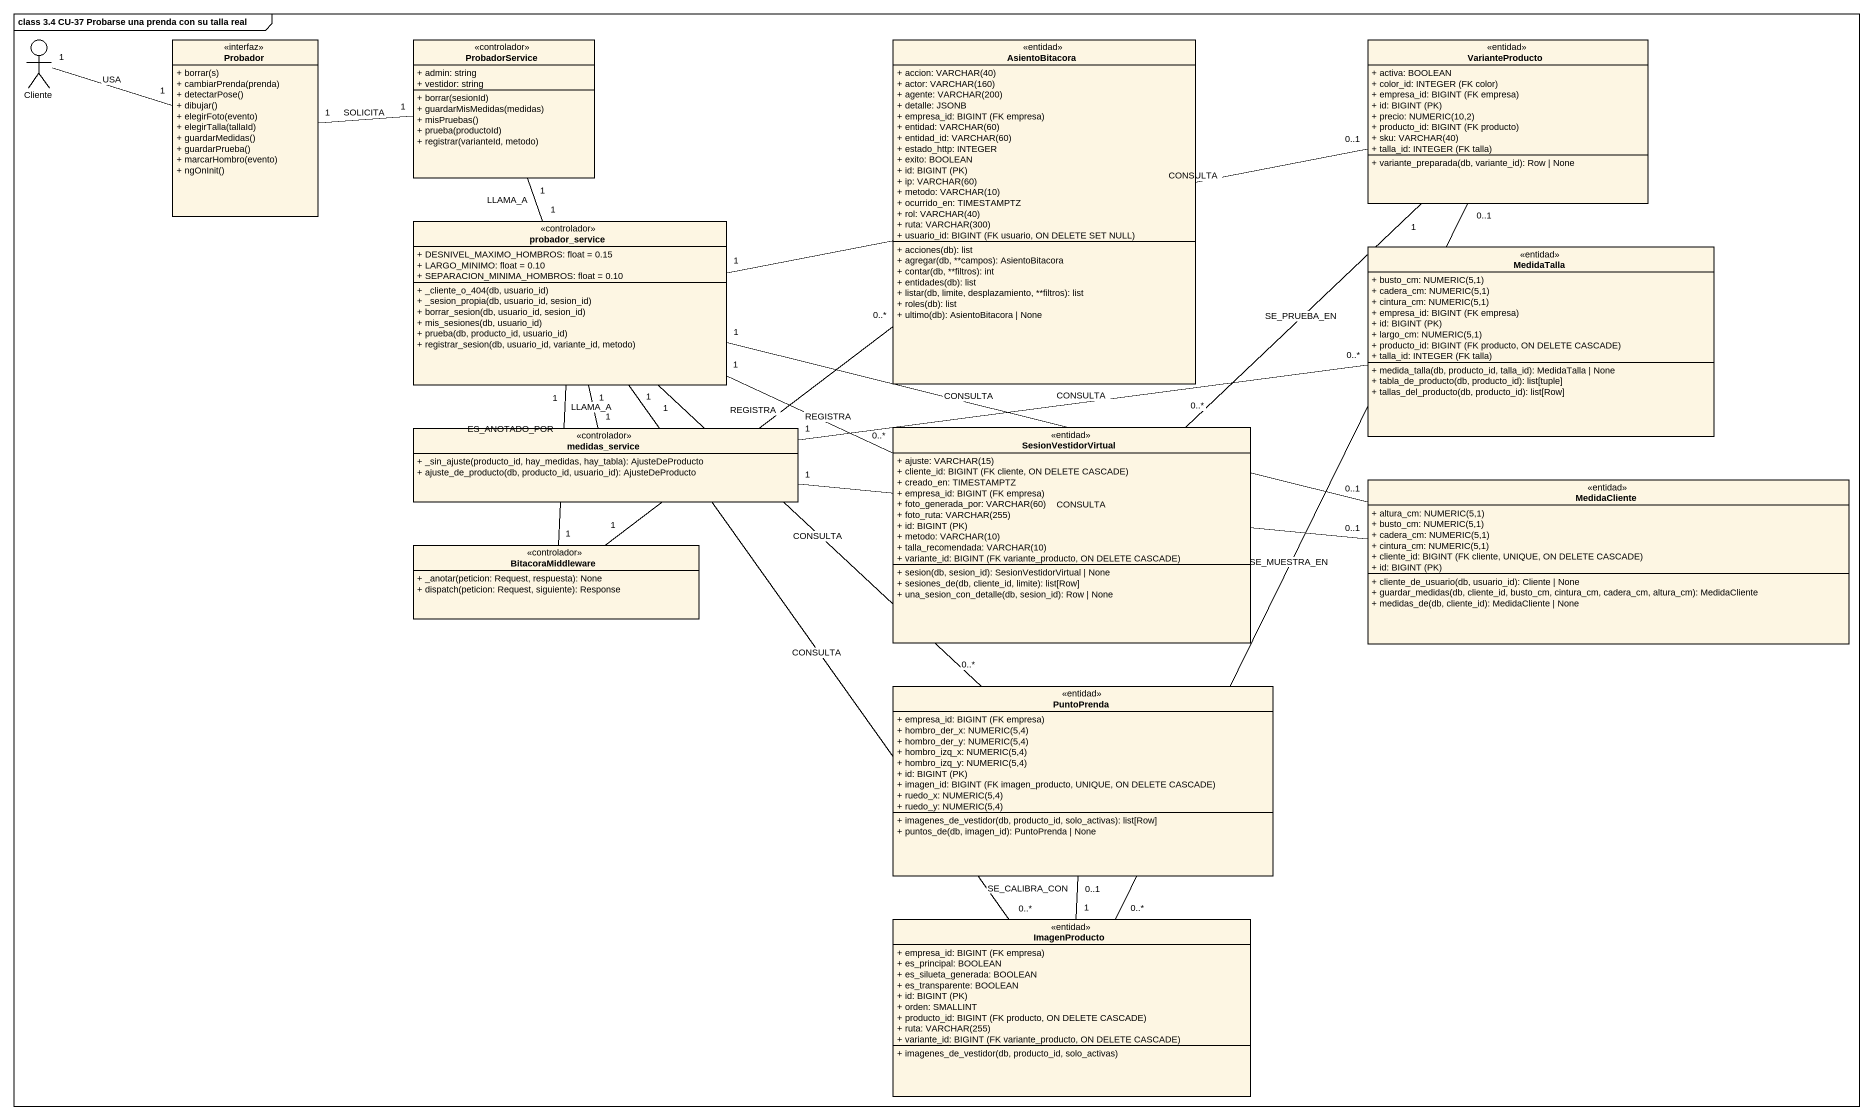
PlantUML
@startuml
mainframe class 3.4 CU-37 Probarse una prenda con su talla real
allowmixing
hide circle
hide empty members
skinparam classAttributeIconSize 0
actor Cliente
class Probador <<interfaz>> {
  + borrar(s)
  + cambiarPrenda(prenda)
  + detectarPose()
  + dibujar()
  + elegirFoto(evento)
  + elegirTalla(tallaId)
  + guardarMedidas()
  + guardarPrueba()
  + marcarHombro(evento)
  + ngOnInit()
}
class ProbadorService <<controlador>> {
  + admin: string
  + vestidor: string
  + borrar(sesionId)
  + guardarMisMedidas(medidas)
  + misPruebas()
  + prueba(productoId)
  + registrar(varianteId, metodo)
}
class AsientoBitacora <<entidad>> {
  {field} + accion: VARCHAR(40)
  {field} + actor: VARCHAR(160)
  {field} + agente: VARCHAR(200)
  + detalle: JSONB
  {field} + empresa_id: BIGINT (FK empresa)
  {field} + entidad: VARCHAR(60)
  {field} + entidad_id: VARCHAR(60)
  + estado_http: INTEGER
  + exito: BOOLEAN
  {field} + id: BIGINT (PK)
  {field} + ip: VARCHAR(60)
  {field} + metodo: VARCHAR(10)
  + ocurrido_en: TIMESTAMPTZ
  {field} + rol: VARCHAR(40)
  {field} + ruta: VARCHAR(300)
  {field} + usuario_id: BIGINT (FK usuario, ON DELETE SET NULL)
  + acciones(db): list
  + agregar(db, **campos): AsientoBitacora
  + contar(db, **filtros): int
  + entidades(db): list
  + listar(db, limite, desplazamiento, **filtros): list
  + roles(db): list
  + ultimo(db): AsientoBitacora | None
}
class VarianteProducto <<entidad>> {
  + activa: BOOLEAN
  {field} + color_id: INTEGER (FK color)
  {field} + empresa_id: BIGINT (FK empresa)
  {field} + id: BIGINT (PK)
  {field} + precio: NUMERIC(10,2)
  {field} + producto_id: BIGINT (FK producto)
  {field} + sku: VARCHAR(40)
  {field} + talla_id: INTEGER (FK talla)
  + variante_preparada(db, variante_id): Row | None
}
class probador_service <<controlador>> {
  + DESNIVEL_MAXIMO_HOMBROS: float = 0.15
  + LARGO_MINIMO: float = 0.10
  + SEPARACION_MINIMA_HOMBROS: float = 0.10
  + _cliente_o_404(db, usuario_id)
  + _sesion_propia(db, usuario_id, sesion_id)
  + borrar_sesion(db, usuario_id, sesion_id)
  + mis_sesiones(db, usuario_id)
  + prueba(db, producto_id, usuario_id)
  + registrar_sesion(db, usuario_id, variante_id, metodo)
}
class MedidaTalla <<entidad>> {
  {field} + busto_cm: NUMERIC(5,1)
  {field} + cadera_cm: NUMERIC(5,1)
  {field} + cintura_cm: NUMERIC(5,1)
  {field} + empresa_id: BIGINT (FK empresa)
  {field} + id: BIGINT (PK)
  {field} + largo_cm: NUMERIC(5,1)
  {field} + producto_id: BIGINT (FK producto, ON DELETE CASCADE)
  {field} + talla_id: INTEGER (FK talla)
  + medida_talla(db, producto_id, talla_id): MedidaTalla | None
  + tabla_de_producto(db, producto_id): list[tuple]
  + tallas_del_producto(db, producto_id): list[Row]
}
class medidas_service <<controlador>> {
  + _sin_ajuste(producto_id, hay_medidas, hay_tabla): AjusteDeProducto
  + ajuste_de_producto(db, producto_id, usuario_id): AjusteDeProducto
}
class SesionVestidorVirtual <<entidad>> {
  {field} + ajuste: VARCHAR(15)
  {field} + cliente_id: BIGINT (FK cliente, ON DELETE CASCADE)
  + creado_en: TIMESTAMPTZ
  {field} + empresa_id: BIGINT (FK empresa)
  {field} + foto_generada_por: VARCHAR(60)
  {field} + foto_ruta: VARCHAR(255)
  {field} + id: BIGINT (PK)
  {field} + metodo: VARCHAR(10)
  {field} + talla_recomendada: VARCHAR(10)
  {field} + variante_id: BIGINT (FK variante_producto, ON DELETE CASCADE)
  + sesion(db, sesion_id): SesionVestidorVirtual | None
  + sesiones_de(db, cliente_id, limite): list[Row]
  + una_sesion_con_detalle(db, sesion_id): Row | None
}
class MedidaCliente <<entidad>> {
  {field} + altura_cm: NUMERIC(5,1)
  {field} + busto_cm: NUMERIC(5,1)
  {field} + cadera_cm: NUMERIC(5,1)
  {field} + cintura_cm: NUMERIC(5,1)
  {field} + cliente_id: BIGINT (FK cliente, UNIQUE, ON DELETE CASCADE)
  {field} + id: BIGINT (PK)
  + cliente_de_usuario(db, usuario_id): Cliente | None
  + guardar_medidas(db, cliente_id, busto_cm, cintura_cm, cadera_cm, altura_cm): MedidaCliente
  + medidas_de(db, cliente_id): MedidaCliente | None
}
class BitacoraMiddleware <<controlador>> {
  + _anotar(peticion: Request, respuesta): None
  + dispatch(peticion: Request, siguiente): Response
}
class PuntoPrenda <<entidad>> {
  {field} + empresa_id: BIGINT (FK empresa)
  {field} + hombro_der_x: NUMERIC(5,4)
  {field} + hombro_der_y: NUMERIC(5,4)
  {field} + hombro_izq_x: NUMERIC(5,4)
  {field} + hombro_izq_y: NUMERIC(5,4)
  {field} + id: BIGINT (PK)
  {field} + imagen_id: BIGINT (FK imagen_producto, UNIQUE, ON DELETE CASCADE)
  {field} + ruedo_x: NUMERIC(5,4)
  {field} + ruedo_y: NUMERIC(5,4)
  + imagenes_de_vestidor(db, producto_id, solo_activas): list[Row]
  + puntos_de(db, imagen_id): PuntoPrenda | None
}
class ImagenProducto <<entidad>> {
  {field} + empresa_id: BIGINT (FK empresa)
  + es_principal: BOOLEAN
  + es_silueta_generada: BOOLEAN
  + es_transparente: BOOLEAN
  {field} + id: BIGINT (PK)
  + orden: SMALLINT
  {field} + producto_id: BIGINT (FK producto, ON DELETE CASCADE)
  {field} + ruta: VARCHAR(255)
  {field} + variante_id: BIGINT (FK variante_producto, ON DELETE CASCADE)
  + imagenes_de_vestidor(db, producto_id, solo_activas)
}
Cliente "1" -right- "1" Probador : USA
Probador "1" -right- "1" ProbadorService : SOLICITA
ProbadorService "1" -- "1" probador_service : LLAMA_A
VarianteProducto "1" -- "0..*" SesionVestidorVirtual : SE_PRUEBA_EN
VarianteProducto "0..1" -- "0..*" ImagenProducto : SE_MUESTRA_EN
probador_service "1" -right- "0..1" VarianteProducto : CONSULTA
probador_service "1" -- "1" medidas_service : LLAMA_A
probador_service "1" -right- "0..*" SesionVestidorVirtual : REGISTRA
probador_service "1" -right- "0..1" MedidaCliente : CONSULTA
probador_service "1" -- "1" BitacoraMiddleware : ES_ANOTADO_POR
probador_service "1" -- "0..*" PuntoPrenda : CONSULTA
probador_service "1" -- "0..*" ImagenProducto : CONSULTA
medidas_service "1" -right- "0..*" MedidaTalla : CONSULTA
medidas_service "1" -right- "0..1" MedidaCliente : CONSULTA
BitacoraMiddleware "1" -up- "0..*" AsientoBitacora : REGISTRA
ImagenProducto "1" -up- "0..1" PuntoPrenda : SE_CALIBRA_CON
@enduml
